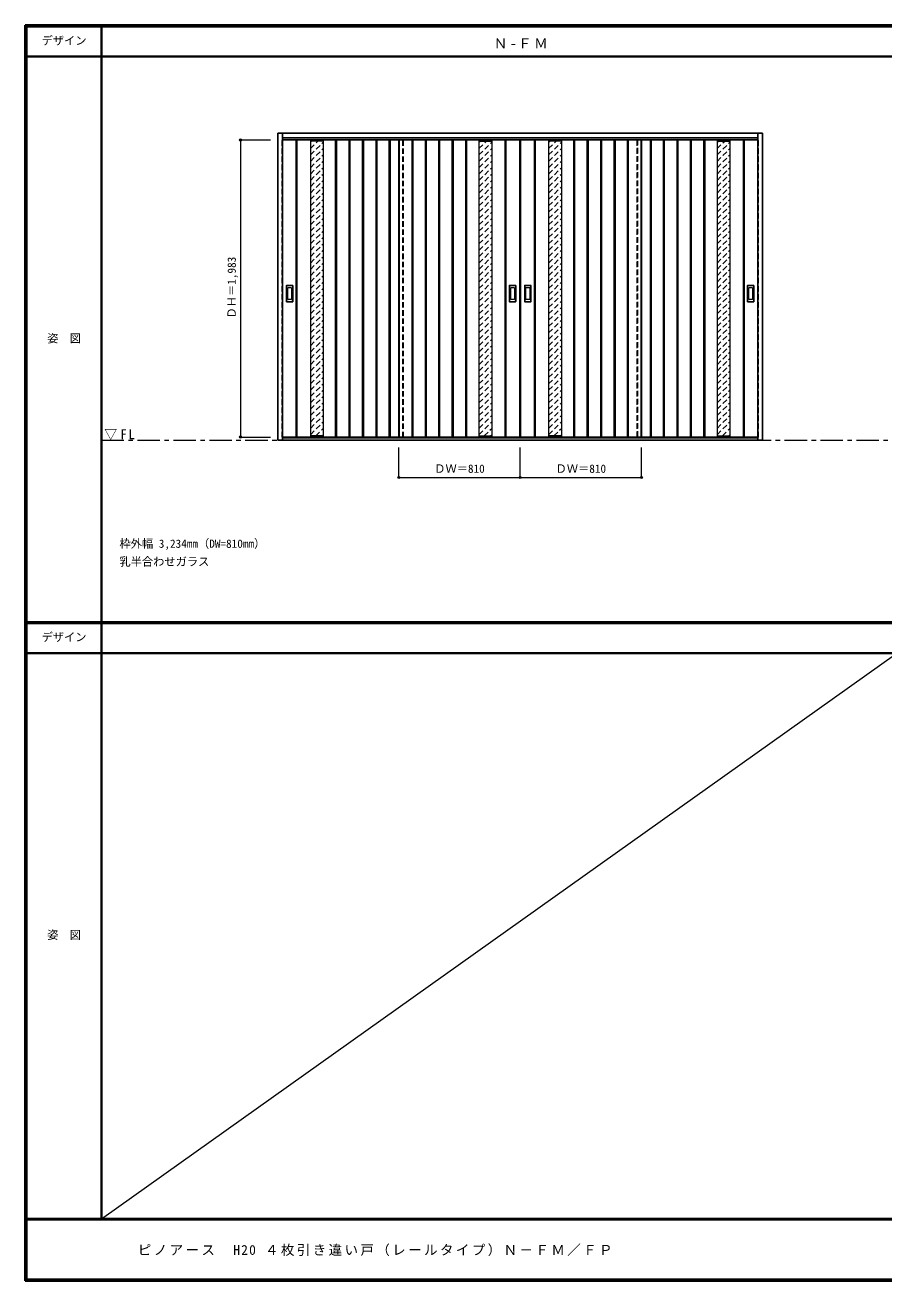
# Model space of a CAD drawing. Units: millimetres, scale not verified. Extents: x -6000 to 5700, y -4307 to 4260.
# Drawn here: x -6000 to -267, y -4205 to 4175 of the extents above; entities that cross this region are included whole.
import ezdxf
from ezdxf.enums import TextEntityAlignment as Align

# ---------------------------------------------------------------- set-up
doc = ezdxf.new("R2010")
doc.units = ezdxf.units.MM
doc.header["$LTSCALE"] = 30
doc.header["$PDMODE"] = 32
doc.header["$PDSIZE"] = 15
doc.linetypes.add('CHAIN1', pattern=[8, 5, -1, 1, -1])
doc.linetypes.add('DASHED1', pattern=[1.8, 1.2, -0.6])
for name, color, linetype, lineweight in [('0-2_扉', 3, 'Continuous', 25), ('0-3_仕上げ', 3, 'Continuous', 25), ('0-4_枠', 3, 'Continuous', 25), ('0-6_引手', 3, 'Continuous', 25), ('0-B_寸法', 7, 'Continuous', 9), ('0-C_ハッチ', 4, 'DASHED1', 9), ('F-1_枠', 6, 'Continuous', 40)]:
    doc.layers.add(name, color=color, linetype=linetype, lineweight=lineweight)
doc.layers.add('0-A_文字', color=7, linetype='Continuous')
doc.layers.add('F-A_文字', color=7, linetype='Continuous')
doc.styles.add('ＭＳ ゴシック', font='')
doc.styles.get('ＭＳ ゴシック').set_extended_font_data('MS Gothic')

msp = doc.modelspace()

# ---------------------------------------------------------------- linework, layer by layer
at = {"layer": '0-2_扉'}
for p, q in [((-4282, 3409), (-2695, 3409)), ((-3505, 1426), (-3505, 3409)), ((-2695, 1426), (-2695, 3409)), ((-1108, 3409), (-2695, 3409)), ((-1885, 1426), (-1885, 3409)), ((-4282, 1426), (-2695, 1426)), ((-1108, 1426), (-2695, 1426))]:
    msp.add_line(p, q, dxfattribs=at)
at = {"layer": '0-2_扉', "color": 4, "linetype": 'DASHED1', "lineweight": 9}
for p, q in [((-3475, 1426), (-3475, 3409)), ((-1915, 1426), (-1915, 3409))]:
    msp.add_line(p, q, dxfattribs=at)
for points in [[(-4282, 1426), (-4285, 1426), (-4285, 3409), (-4282, 3409)], [(-1108, 1426), (-1105, 1426), (-1105, 3409), (-1108, 3409)]]:
    msp.add_lwpolyline(points, dxfattribs=at)
at = {"layer": '0-3_仕上げ'}
for p, q in [((-4190, 3409), (-4190, 1426)), ((-4185, 3409), (-4185, 1426)), ((-3927, 3409), (-3927, 1426)), ((-3922, 3409), (-3922, 1426)), ((-3837, 3409), (-3837, 1426)), ((-3832, 3409), (-3832, 1426)), ((-3747, 1426), (-3747, 3409)), ((-3742, 1426), (-3742, 3409)), ((-3657, 1426), (-3657, 3409)), ((-3652, 1426), (-3652, 3409)), ((-3569, 1426), (-3569, 3409)), ((-3564, 1426), (-3564, 3409)), ((-3502, 3409), (-3502, 1426)), ((-3416, 1426), (-3416, 3409)), ((-3411, 1426), (-3411, 3409)), ((-3328, 1426), (-3328, 3409)), ((-3323, 1426), (-3323, 3409)), ((-3238, 1426), (-3238, 3409)), ((-3233, 1426), (-3233, 3409)), ((-3148, 3409), (-3148, 1426)), ((-3143, 3409), (-3143, 1426)), ((-3058, 3409), (-3058, 1426)), ((-3053, 3409), (-3053, 1426)), ((-2795, 3409), (-2795, 1426)), ((-2790, 3409), (-2790, 1426)), ((-2698, 1426), (-2698, 3409)), ((-2692, 3409), (-2692, 1426)), ((-2600, 3409), (-2600, 1426)), ((-2595, 3409), (-2595, 1426)), ((-2337, 3409), (-2337, 1426)), ((-2332, 3409), (-2332, 1426)), ((-2247, 3409), (-2247, 1426)), ((-2242, 3409), (-2242, 1426)), ((-2157, 1426), (-2157, 3409)), ((-2152, 1426), (-2152, 3409)), ((-2067, 1426), (-2067, 3409)), ((-2062, 1426), (-2062, 3409)), ((-1979, 1426), (-1979, 3409)), ((-1974, 1426), (-1974, 3409)), ((-1888, 1426), (-1888, 3409)), ((-1826, 1426), (-1826, 3409)), ((-1821, 1426), (-1821, 3409)), ((-1738, 1426), (-1738, 3409)), ((-1733, 1426), (-1733, 3409)), ((-1648, 1426), (-1648, 3409)), ((-1643, 1426), (-1643, 3409)), ((-1558, 3409), (-1558, 1426)), ((-1553, 3409), (-1553, 1426)), ((-1468, 3409), (-1468, 1426)), ((-1463, 3409), (-1463, 1426)), ((-1205, 3409), (-1205, 1426)), ((-1200, 3409), (-1200, 1426))]:
    msp.add_line(p, q, dxfattribs=at)
at = {"layer": '0-3_仕上げ', "color": 7, "lineweight": 18}
for p, q in [((-4095, 3409), (-4095, 1426)), ((-4010, 3401), (-4095, 3401)), ((-4010, 3409), (-4010, 1426)), ((-2970, 3409), (-2970, 1426)), ((-2970, 3401), (-2885, 3401)), ((-2885, 3409), (-2885, 1426)), ((-2505, 3409), (-2505, 1426)), ((-2420, 3401), (-2505, 3401)), ((-2420, 3409), (-2420, 1426)), ((-1380, 3409), (-1380, 1426)), ((-1380, 3401), (-1295, 3401)), ((-1295, 3409), (-1295, 1426)), ((-4010, 1434), (-4095, 1434)), ((-2970, 1434), (-2885, 1434)), ((-2420, 1434), (-2505, 1434)), ((-1380, 1434), (-1295, 1434))]:
    msp.add_line(p, q, dxfattribs=at)
at = {"layer": '0-3_仕上げ', "linetype": 'DASHED1'}
for p, q in [((-3478, 1426), (-3478, 3409)), ((-1912, 3409), (-1912, 1426))]:
    msp.add_line(p, q, dxfattribs=at)
at = {"layer": '0-4_枠'}
for p, q in [((-4312, 3453), (-1078, 3453)), ((-4312, 1406), (-4312, 3453)), ((-4282, 1406), (-4282, 3453)), ((-1108, 1406), (-1108, 3453)), ((-1078, 1406), (-1078, 3453)), ((-4282, 3423), (-1108, 3423)), ((-1078, 1406), (-4312, 1406)), ((-1108, 1421), (-4282, 1421))]:
    msp.add_line(p, q, dxfattribs=at)
at = {"layer": '0-6_引手'}
for p, q in [((-4255, 2330), (-4255, 2437)), ((-4214.5, 2438.5), (-4253.5, 2438.5)), ((-4213, 2437), (-4213, 2330)), ((-2767, 2330), (-2767, 2437)), ((-2726.5, 2438.5), (-2765.5, 2438.5)), ((-2725, 2437), (-2725, 2330)), ((-2665, 2330), (-2665, 2437)), ((-2624.5, 2438.5), (-2663.5, 2438.5)), ((-2623, 2437), (-2623, 2330)), ((-1177, 2330), (-1177, 2437)), ((-1136.5, 2438.5), (-1175.5, 2438.5)), ((-1135, 2437), (-1135, 2330)), ((-4214.5, 2328.5), (-4253.5, 2328.5)), ((-2726.5, 2328.5), (-2765.5, 2328.5)), ((-2624.5, 2328.5), (-2663.5, 2328.5)), ((-1136.5, 2328.5), (-1175.5, 2328.5))]:
    msp.add_line(p, q, dxfattribs=at)
at = {"layer": '0-6_引手', "color": 7, "lineweight": 18}
for p, q in [((-4246.5, 2346), (-4246.5, 2421)), ((-4223, 2422.5), (-4245, 2422.5)), ((-4221.5, 2421), (-4221.5, 2346)), ((-2758.5, 2346), (-2758.5, 2421)), ((-2735, 2422.5), (-2757, 2422.5)), ((-2733.5, 2421), (-2733.5, 2346)), ((-2656.5, 2346), (-2656.5, 2421)), ((-2633, 2422.5), (-2655, 2422.5)), ((-2631.5, 2421), (-2631.5, 2346)), ((-1168.5, 2346), (-1168.5, 2421)), ((-1145, 2422.5), (-1167, 2422.5)), ((-1143.5, 2421), (-1143.5, 2346)), ((-4223, 2344.5), (-4245, 2344.5)), ((-2735, 2344.5), (-2757, 2344.5)), ((-2633, 2344.5), (-2655, 2344.5)), ((-1145, 2344.5), (-1167, 2344.5))]:
    msp.add_line(p, q, dxfattribs=at)
at = {"layer": '0-6_引手'}
for centre, start, end in [((-4253.5, 2437), 90, 180), ((-4214.5, 2437), 0, 90), ((-2765.5, 2437), 90, 180), ((-2726.5, 2437), 0, 90), ((-2663.5, 2437), 90, 180), ((-2624.5, 2437), 0, 90), ((-1175.5, 2437), 90, 180), ((-1136.5, 2437), 0, 90), ((-4253.5, 2330), 180, 270), ((-4214.5, 2330), 270, 0), ((-2765.5, 2330), 180, 270), ((-2726.5, 2330), 270, 0), ((-2663.5, 2330), 180, 270), ((-2624.5, 2330), 270, 0), ((-1175.5, 2330), 180, 270), ((-1136.5, 2330), 270, 0)]:
    msp.add_arc(centre, 1.5, start, end, dxfattribs=at)
at = {"layer": '0-6_引手', "color": 7, "lineweight": 18}
for centre, start, end in [((-4245, 2421), 90, 180), ((-4223, 2421), 0, 90), ((-2757, 2421), 90, 180), ((-2735, 2421), 0, 90), ((-2655, 2421), 90, 180), ((-2633, 2421), 0, 90), ((-1167, 2421), 90, 180), ((-1145, 2421), 0, 90), ((-4245, 2346), 180, 270), ((-4223, 2346), 270, 0), ((-2757, 2346), 180, 270), ((-2735, 2346), 270, 0), ((-2655, 2346), 180, 270), ((-2633, 2346), 270, 0), ((-1167, 2346), 180, 270), ((-1145, 2346), 270, 0)]:
    msp.add_arc(centre, 1.5, start, end, dxfattribs=at)
at = {"layer": '0-B_寸法', "color": 4}
for p, q in [((-4562, 3409), (-4362, 3409)), ((-4562, 3409), (-4562, 1426)), ((-4562, 1426), (-4362, 1426)), ((-3505, 1156), (-3505, 1356)), ((-2695, 1156), (-2695, 1356))]:
    msp.add_line(p, q, dxfattribs=at)
msp.add_lwpolyline([(-3505, 1156), (-1885, 1156), (-1885, 1356)], dxfattribs=at)
at = {"layer": '0-B_寸法'}
for p in [(-4562, 3409), (-4562, 1426), (-3505, 1156), (-2695, 1156), (-1885, 1156)]:
    msp.add_point(p, dxfattribs=at)
at = {"layer": '0-C_ハッチ'}
for p, q in [((-4095, 3350.81), (-4044.81, 3401)), ((-4095, 3393.23), (-4087.23, 3401)), ((-4095, 3308.38), (-4010, 3393.38)), ((-2970, 3350.81), (-2919.81, 3401)), ((-2970, 3393.23), (-2962.23, 3401)), ((-2970, 3308.38), (-2885, 3393.38)), ((-2505, 3350.81), (-2454.81, 3401)), ((-2505, 3393.23), (-2497.23, 3401)), ((-2505, 3308.38), (-2420, 3393.38)), ((-1380, 3350.81), (-1329.81, 3401)), ((-1380, 3393.23), (-1372.23, 3401)), ((-1380, 3308.38), (-1295, 3393.38)), ((-4095, 3265.95), (-4010, 3350.95)), ((-4095, 3223.53), (-4010, 3308.53)), ((-2970, 3265.95), (-2885, 3350.95)), ((-2970, 3223.53), (-2885, 3308.53)), ((-2505, 3265.95), (-2420, 3350.95)), ((-2505, 3223.53), (-2420, 3308.53)), ((-1380, 3265.95), (-1295, 3350.95)), ((-1380, 3223.53), (-1295, 3308.53)), ((-4095, 3181.1), (-4010, 3266.1)), ((-4095, 3138.68), (-4010, 3223.68)), ((-2970, 3181.1), (-2885, 3266.1)), ((-2970, 3138.68), (-2885, 3223.68)), ((-2505, 3181.1), (-2420, 3266.1)), ((-2505, 3138.68), (-2420, 3223.68)), ((-1380, 3181.1), (-1295, 3266.1)), ((-1380, 3138.68), (-1295, 3223.68)), ((-4095, 3096.25), (-4010, 3181.25)), ((-4095, 3053.82), (-4010, 3138.82)), ((-2970, 3096.25), (-2885, 3181.25)), ((-2970, 3053.82), (-2885, 3138.82)), ((-2505, 3096.25), (-2420, 3181.25)), ((-2505, 3053.82), (-2420, 3138.82)), ((-1380, 3096.25), (-1295, 3181.25)), ((-1380, 3053.82), (-1295, 3138.82)), ((-4095, 3011.4), (-4010, 3096.4)), ((-4095, 2968.97), (-4010, 3053.97)), ((-2970, 3011.4), (-2885, 3096.4)), ((-2970, 2968.97), (-2885, 3053.97)), ((-2505, 3011.4), (-2420, 3096.4)), ((-2505, 2968.97), (-2420, 3053.97)), ((-1380, 3011.4), (-1295, 3096.4)), ((-1380, 2968.97), (-1295, 3053.97)), ((-4095, 2926.54), (-4010, 3011.54)), ((-4095, 2884.12), (-4010, 2969.12)), ((-2970, 2926.54), (-2885, 3011.54)), ((-2970, 2884.12), (-2885, 2969.12)), ((-2505, 2926.54), (-2420, 3011.54)), ((-2505, 2884.12), (-2420, 2969.12)), ((-1380, 2926.54), (-1295, 3011.54)), ((-1380, 2884.12), (-1295, 2969.12)), ((-4095, 2841.69), (-4010, 2926.69)), ((-4095, 2799.26), (-4010, 2884.26)), ((-2970, 2841.69), (-2885, 2926.69)), ((-2970, 2799.26), (-2885, 2884.26)), ((-2505, 2841.69), (-2420, 2926.69)), ((-2505, 2799.26), (-2420, 2884.26)), ((-1380, 2841.69), (-1295, 2926.69)), ((-1380, 2799.26), (-1295, 2884.26)), ((-4095, 2756.84), (-4010, 2841.84)), ((-4095, 2714.41), (-4010, 2799.41)), ((-2970, 2756.84), (-2885, 2841.84)), ((-2970, 2714.41), (-2885, 2799.41)), ((-2505, 2756.84), (-2420, 2841.84)), ((-2505, 2714.41), (-2420, 2799.41)), ((-1380, 2756.84), (-1295, 2841.84)), ((-1380, 2714.41), (-1295, 2799.41)), ((-4095, 2671.98), (-4010, 2756.98)), ((-4095, 2629.56), (-4010, 2714.56)), ((-2970, 2671.98), (-2885, 2756.98)), ((-2970, 2629.56), (-2885, 2714.56)), ((-2505, 2671.98), (-2420, 2756.98)), ((-2505, 2629.56), (-2420, 2714.56)), ((-1380, 2671.98), (-1295, 2756.98)), ((-1380, 2629.56), (-1295, 2714.56)), ((-4095, 2587.13), (-4010, 2672.13)), ((-4095, 2544.71), (-4010, 2629.71)), ((-2970, 2587.13), (-2885, 2672.13)), ((-2970, 2544.71), (-2885, 2629.71)), ((-2505, 2587.13), (-2420, 2672.13)), ((-2505, 2544.71), (-2420, 2629.71)), ((-1380, 2587.13), (-1295, 2672.13)), ((-1380, 2544.71), (-1295, 2629.71)), ((-4095, 2502.28), (-4010, 2587.28)), ((-4095, 2459.85), (-4010, 2544.85)), ((-2970, 2502.28), (-2885, 2587.28)), ((-2970, 2459.85), (-2885, 2544.85)), ((-2505, 2502.28), (-2420, 2587.28)), ((-2505, 2459.85), (-2420, 2544.85)), ((-1380, 2502.28), (-1295, 2587.28)), ((-1380, 2459.85), (-1295, 2544.85)), ((-4095, 2417.43), (-4010, 2502.43)), ((-4095, 2375), (-4010, 2460)), ((-2970, 2417.43), (-2885, 2502.43)), ((-2970, 2375), (-2885, 2460)), ((-2505, 2417.43), (-2420, 2502.43)), ((-2505, 2375), (-2420, 2460)), ((-1380, 2417.43), (-1295, 2502.43)), ((-1380, 2375), (-1295, 2460)), ((-4095, 2332.57), (-4010, 2417.57)), ((-4095, 2290.15), (-4010, 2375.15)), ((-2970, 2332.57), (-2885, 2417.57)), ((-2970, 2290.15), (-2885, 2375.15)), ((-2505, 2332.57), (-2420, 2417.57)), ((-2505, 2290.15), (-2420, 2375.15)), ((-1380, 2332.57), (-1295, 2417.57)), ((-1380, 2290.15), (-1295, 2375.15)), ((-4095, 2247.72), (-4010, 2332.72)), ((-4095, 2205.29), (-4010, 2290.29)), ((-2970, 2247.72), (-2885, 2332.72)), ((-2970, 2205.29), (-2885, 2290.29)), ((-2505, 2247.72), (-2420, 2332.72)), ((-2505, 2205.29), (-2420, 2290.29)), ((-1380, 2247.72), (-1295, 2332.72)), ((-1380, 2205.29), (-1295, 2290.29)), ((-4095, 2162.87), (-4010, 2247.87)), ((-4095, 2120.44), (-4010, 2205.44)), ((-2970, 2162.87), (-2885, 2247.87)), ((-2970, 2120.44), (-2885, 2205.44)), ((-2505, 2162.87), (-2420, 2247.87)), ((-2505, 2120.44), (-2420, 2205.44)), ((-1380, 2162.87), (-1295, 2247.87)), ((-1380, 2120.44), (-1295, 2205.44)), ((-4095, 2078.02), (-4010, 2163.02)), ((-4095, 2035.59), (-4010, 2120.59)), ((-2970, 2078.02), (-2885, 2163.02)), ((-2970, 2035.59), (-2885, 2120.59)), ((-2505, 2078.02), (-2420, 2163.02)), ((-2505, 2035.59), (-2420, 2120.59)), ((-1380, 2078.02), (-1295, 2163.02)), ((-1380, 2035.59), (-1295, 2120.59)), ((-4095, 1993.16), (-4010, 2078.16)), ((-4095, 1950.74), (-4010, 2035.74)), ((-2970, 1993.16), (-2885, 2078.16)), ((-2970, 1950.74), (-2885, 2035.74)), ((-2505, 1993.16), (-2420, 2078.16)), ((-2505, 1950.74), (-2420, 2035.74)), ((-1380, 1993.16), (-1295, 2078.16)), ((-1380, 1950.74), (-1295, 2035.74)), ((-4095, 1908.31), (-4010, 1993.31)), ((-4095, 1865.88), (-4010, 1950.88)), ((-2970, 1908.31), (-2885, 1993.31)), ((-2970, 1865.88), (-2885, 1950.88)), ((-2505, 1908.31), (-2420, 1993.31)), ((-2505, 1865.88), (-2420, 1950.88)), ((-1380, 1908.31), (-1295, 1993.31)), ((-1380, 1865.88), (-1295, 1950.88)), ((-4095, 1823.46), (-4010, 1908.46)), ((-4095, 1781.03), (-4010, 1866.03)), ((-2970, 1823.46), (-2885, 1908.46)), ((-2970, 1781.03), (-2885, 1866.03)), ((-2505, 1823.46), (-2420, 1908.46)), ((-2505, 1781.03), (-2420, 1866.03)), ((-1380, 1823.46), (-1295, 1908.46)), ((-1380, 1781.03), (-1295, 1866.03)), ((-4095, 1738.6), (-4010, 1823.6)), ((-4095, 1696.18), (-4010, 1781.18)), ((-2970, 1738.6), (-2885, 1823.6)), ((-2970, 1696.18), (-2885, 1781.18)), ((-2505, 1738.6), (-2420, 1823.6)), ((-2505, 1696.18), (-2420, 1781.18)), ((-1380, 1738.6), (-1295, 1823.6)), ((-1380, 1696.18), (-1295, 1781.18)), ((-4095, 1653.75), (-4010, 1738.75)), ((-4095, 1611.32), (-4010, 1696.32)), ((-2970, 1653.75), (-2885, 1738.75)), ((-2970, 1611.32), (-2885, 1696.32)), ((-2505, 1653.75), (-2420, 1738.75)), ((-2505, 1611.32), (-2420, 1696.32)), ((-1380, 1653.75), (-1295, 1738.75)), ((-1380, 1611.32), (-1295, 1696.32)), ((-4095, 1568.9), (-4010, 1653.9)), ((-4095, 1526.47), (-4010, 1611.47)), ((-2970, 1568.9), (-2885, 1653.9)), ((-2970, 1526.47), (-2885, 1611.47)), ((-2505, 1568.9), (-2420, 1653.9)), ((-2505, 1526.47), (-2420, 1611.47)), ((-1380, 1568.9), (-1295, 1653.9)), ((-1380, 1526.47), (-1295, 1611.47)), ((-4095, 1484.05), (-4010, 1569.05)), ((-4095, 1441.62), (-4010, 1526.62)), ((-2970, 1484.05), (-2885, 1569.05)), ((-2970, 1441.62), (-2885, 1526.62)), ((-2505, 1484.05), (-2420, 1569.05)), ((-2505, 1441.62), (-2420, 1526.62)), ((-1380, 1484.05), (-1295, 1569.05)), ((-1380, 1441.62), (-1295, 1526.62)), ((-4060.19, 1434), (-4010, 1484.19)), ((-4017.77, 1434), (-4010, 1441.77)), ((-2935.19, 1434), (-2885, 1484.19)), ((-2892.77, 1434), (-2885, 1441.77)), ((-2470.19, 1434), (-2420, 1484.19)), ((-2427.77, 1434), (-2420, 1441.77)), ((-1345.19, 1434), (-1295, 1484.19)), ((-1302.77, 1434), (-1295, 1441.77))]:
    msp.add_line(p, q, dxfattribs=at)
at = {"layer": 'F-1_枠'}
for p, q in [((-6000, 4175), (5700, 4175)), ((-6000, 4175), (-6000, -4205)), ((-6000, 4170), (5700, 4170)), ((-6000, 4165), (5700, 4165)), ((-5995, 4175), (-5995, -4205)), ((-5990, 4175), (-5990, -4205)), ((-5490, 4175), (-5490, -3790)), ((-6000, 3965), (5700, 3965)), ((-6000, 190.5), (5700, 190.5)), ((-6000, 187.5), (5700, 187.5)), ((-6000, 184.5), (5700, 184.5)), ((-6000, -15.5), (5700, -15.5)), ((5700, -3790), (-6000, -3790)), ((5700, -3795), (-6000, -3795)), ((5700, -4195), (-6000, -4195)), ((5700, -4200), (-6000, -4200)), ((5700, -4205), (-6000, -4205))]:
    msp.add_line(p, q, dxfattribs=at)
at = {"layer": 'F-1_枠', "color": 7, "linetype": 'CHAIN1', "lineweight": 18}
msp.add_line((-5490, 1406), (5690, 1406), dxfattribs=at)
at = {"layer": 'F-1_枠', "color": 7, "lineweight": 18}
msp.add_line((-5490, -3790), (100, 184.5), dxfattribs=at)

# ---------------------------------------------------------------- texts
at = {"layer": '0-A_文字', "style": 'ＭＳ ゴシック'}
for s, p in [('枠外幅 3,234mm（DW=810mm）', (-5370, 670.5)), ('乳半合わせガラス', (-5370, 550.5))]:
    msp.add_text(s, height=54.99, dxfattribs=at).set_placement(p, align=Align.BOTTOM_LEFT)
at = {"layer": '0-A_文字', "char_height": 65.98, "attachment_point": 7, "style": 'ＭＳ ゴシック'}
for s, insert in [('\\T1.2;Ｎ-ＦＭ', (-2871.25, 4020)), ('\\T1.26;\\W0.95;▽FL', (-5471.25, 1406))]:
    msp.add_mtext(s, dxfattribs=dict(at, insert=insert))
at = {"layer": '0-B_寸法', "style": 'ＭＳ ゴシック'}
msp.add_text('ＤＨ＝1,983', height=54.99, rotation=90, dxfattribs=at).set_placement((-4577, 2217.25), align=Align.BOTTOM_LEFT)
for p in [(-3268.75, 1171), (-2458.75, 1171)]:
    msp.add_text('ＤＷ＝810', height=54.99, dxfattribs=at).set_placement(p, align=Align.BOTTOM_LEFT)
at = {"layer": 'F-A_文字', "style": 'ＭＳ ゴシック'}
for s, p in [('デザイン', (-5890, 4027.5)), ('姿\u3000図', (-5852.5, 2040.25)), ('デザイン', (-5890, 47)), ('姿\u3000図', (-5852.5, -1940.25))]:
    msp.add_text(s, height=54.99, dxfattribs=at).set_placement(p, align=Align.BOTTOM_LEFT)
at = {"layer": 'F-A_文字', "insert": (-5247.55, -4040), "char_height": 65.98, "attachment_point": 7, "style": 'ＭＳ ゴシック'}
msp.add_mtext('\\T1.18;ピノアース\u3000H20\\~４枚引き違い戸（レールタイプ）Ｎ－ＦＭ／ＦＰ', dxfattribs=at)

doc.saveas('drawing.dxf')
